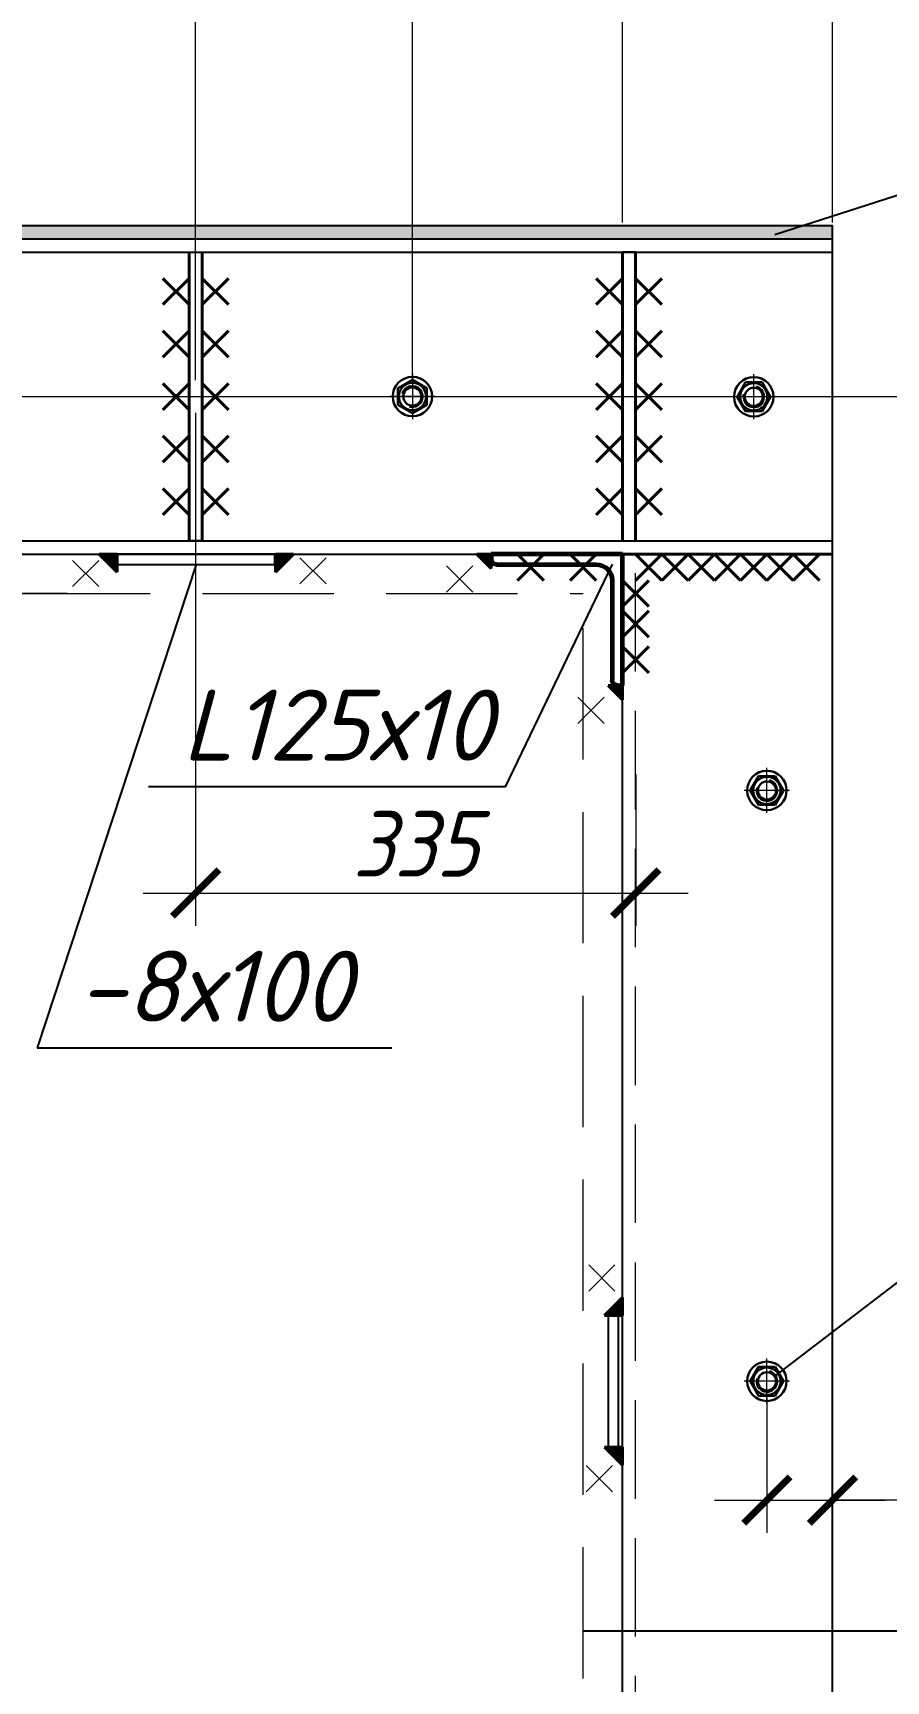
# Model space of a CAD drawing. Header units: millimetres. Extents: x 749182 to 2267578, y 70462 to 311449.
# Drawn here: x 2072470 to 2073120, y 190321 to 191576 of the extents above; entities that cross this region are included whole.
import ezdxf
from ezdxf.enums import TextEntityAlignment as Align

# ---------------------------------------------------------------- set-up
doc = ezdxf.new("R2010")
doc.units = ezdxf.units.MM
for name, pattern in [('015-60-22-12-0682-ПЗУ-20_П_изм1$0$K5LT_AXLED_REINFORCED', [13, 8, -2, 1, -2]), ('ГОСТ 2.303 4', [7, 5, -2, 0]), ('осеваяX2', [4, 2.5, -0.5, 0.5, -0.5])]:
    doc.linetypes.add(name, pattern=pattern)
doc.layers.get('Defpoints').update_dxf_attribs({"color": 255})
for name, color, linetype, lineweight in [('1Стены', 252, 'Continuous', 25), ('Оси', 165, 'осеваяX2', 13), ('Размер', 7, 'Continuous', 13), ('размеры', 7, 'Continuous', 9), ('Размеры КР', 164, 'Continuous', 9), ('сварка', 156, 'Continuous', 9), ('Стены', 184, 'Continuous', 40)]:
    doc.layers.add(name, color=color, linetype=linetype, lineweight=lineweight)
doc.layers.add('CS_UNPLOTTED', color=254, linetype='Continuous', plot=False)
for name, color, linetype in [('VPORTS', 7, 'Continuous'), ('металл', 124, 'Continuous'), ('Текст', 7, 'Continuous'), ('Штриховка', 252, 'Continuous')]:
    doc.layers.add(name, color=color, linetype=linetype)
doc.styles.add('GOST 2.304_new', font='isocpeur.ttf', dxfattribs={"width": 0.9, "oblique": 15})
doc.styles.add('М2', font='isocpeui.ttf')
doc.dimstyles.new('SPDS', dxfattribs={"dimscale": 25, "dimtxt": 2.5, "dimasz": 1.77, "dimexe": 1.25, "dimexo": 0.625, "dimtad": 1, "dimdec": 0, "dimrnd": 0.001, "dimtxsty": 'GOST 2.304_new', "dimblk": 'ARCHTICK', "dimcen": 2.5, "dimdle": 2, "dimclrt": 256, "dimazin": 2, "dimtfac": 0.75, "dimtdec": 0, "dimtmove": 1, "dimatfit": 3, "dimfxl": 0, "dimtolj": 1, "dimlwd": 9, "dimlwe": 9, "dimarcsym": 0})
doc.dimstyles.new('SPDS 1_20', dxfattribs={"dimscale": 20, "dimtxt": 2.5, "dimasz": 1.77, "dimexe": 1.25, "dimexo": 0.625, "dimtad": 1, "dimdec": 0, "dimrnd": 0.001, "dimtxsty": 'М2', "dimblk": 'ARCHTICK', "dimcen": 2.5, "dimdle": 2, "dimclrt": 256, "dimadec": 0, "dimazin": 2, "dimtfac": 0.75, "dimtdec": 0, "dimtmove": 1, "dimatfit": 3, "dimfxl": 0, "dimtolj": 1, "dimlwd": 9, "dimlwe": 9, "dimarcsym": 0})

# ---------------------------------------------------------------- blocks, each defined once
blk = doc.blocks.new('м16')
at = {"layer": 'металл', "lineweight": 30, "ltscale": 20}
for p, q in [((-11, 6.4), (0, 12.7)), ((0, 12.7), (11, 6.4)), ((-11, -6.4), (-11, 6.4)), ((11, 6.4), (11, -6.4)), ((0, -12.7), (-11, -6.4)), ((11, -6.4), (0, -12.7))]:
    blk.add_line(p, q, dxfattribs=at)
blk.add_circle((0, 0), 15, dxfattribs=at)
for radius, start, end in [(10.4, 0, 180), (10.4, 180, 0), (6.92, 0, 180), (6.92, 180, 0)]:
    blk.add_arc((0, 0), radius, start, end, dxfattribs=at)
at = {"layer": 'металл', "linetype": 'Continuous', "lineweight": 25, "ltscale": 20}
blk.add_arc((0, 0), 8, 255, 165, dxfattribs=at)
at = {"layer": 'Оси', "ltscale": 20}
for p, q in [((0, 17.3), (0, -17.3)), ((17, 0), (-17.3, 0))]:
    blk.add_line(p, q, dxfattribs=at)
blk = doc.blocks.new('свар')
at = {"layer": 'сварка', "color": 0, "linetype": 'Continuous', "ltscale": 10}
for p, q in [((10, 10), (-10, -10)), ((-10, 10), (10, -10))]:
    blk.add_line(p, q, dxfattribs=at)
blk = doc.blocks.new('_ArchTick')
at = {"color": 0, "linetype": 'ByBlock', "const_width": 0.15}
blk.add_lwpolyline([(-0.5, -0.5), (0.5, 0.5)], dxfattribs=at)
blk = doc.blocks.new('*D1756')
at = {"layer": 'Defpoints', "color": 0, "lineweight": 20, "ltscale": 20, "transparency": 16777216}
for p in [(2073028.8, 190548.9), (2073078.8, 190548.9), (2073078.8, 190458.4)]:
    blk.add_point(p, dxfattribs=at)
at = {"layer": 'Размер', "color": 0, "lineweight": 9, "ltscale": 20, "transparency": 16777216}
for p, q in [((2073028.8, 190536.4), (2073028.8, 190433.4)), ((2073078.8, 190536.4), (2073078.8, 190433.4)), ((2072988.8, 190458.4), (2073118.8, 190458.4)), ((2073211.6, 190458.4), (2073078.8, 190458.4))]:
    blk.add_line(p, q, dxfattribs=at)
at = {"layer": 'Размер', "color": 0, "lineweight": 9, "ltscale": 20, "transparency": 16777216, "xscale": 35.4, "yscale": 35.4, "zscale": 35.4, "rotation": 180}
blk.add_blockref('_ArchTick', (2073028.8, 190458.4), dxfattribs=at)
at = {"layer": 'Размер', "color": 0, "lineweight": 9, "ltscale": 20, "transparency": 16777216, "xscale": 35.4, "yscale": 35.4, "zscale": 35.4}
blk.add_blockref('_ArchTick', (2073078.8, 190458.4), dxfattribs=at)
at = {"layer": 'Размер', "ltscale": 20, "transparency": 16777216, "insert": (2073164.1, 190495.9), "char_height": 50, "attachment_point": 5, "style": 'М2'}
blk.add_mtext('\\A1;50', dxfattribs=at)
blk = doc.blocks.new('*D1749')
at = {"layer": 'Defpoints', "color": 0, "lineweight": 20, "ltscale": 20, "transparency": 16777216}
for p in [(2073078.8, 192106.7), (2072918.8, 191418.9), (2073078.8, 191418.9)]:
    blk.add_point(p, dxfattribs=at)
at = {"layer": 'размеры', "color": 0, "lineweight": 9, "ltscale": 20, "transparency": 16777216}
for p, q in [((2072918.8, 191431.4), (2072918.8, 192131.7)), ((2073078.8, 191431.4), (2073078.8, 192131.7)), ((2072878.8, 192106.7), (2073118.8, 192106.7))]:
    blk.add_line(p, q, dxfattribs=at)
at = {"layer": 'размеры', "color": 0, "lineweight": 9, "ltscale": 20, "transparency": 16777216, "xscale": 35.4, "yscale": 35.4, "zscale": 35.4, "rotation": 180}
blk.add_blockref('_ArchTick', (2072918.8, 192106.7), dxfattribs=at)
at = {"layer": 'размеры', "color": 0, "lineweight": 9, "ltscale": 20, "transparency": 16777216, "xscale": 35.4, "yscale": 35.4, "zscale": 35.4}
blk.add_blockref('_ArchTick', (2073078.8, 192106.7), dxfattribs=at)
at = {"layer": 'размеры', "ltscale": 20, "transparency": 16777216, "insert": (2072998.8, 192144.2), "char_height": 50, "attachment_point": 5, "style": 'GOST 2.304_new'}
blk.add_mtext('\\A1;160', dxfattribs=at)
blk = doc.blocks.new('*D1741')
at = {"layer": 'Defpoints', "color": 0, "lineweight": 20, "ltscale": 20, "transparency": 16777216}
for p in [(2072339.3, 191148.9), (2072508.2, 191148.9), (2072393.2, 188948.9)]:
    blk.add_point(p, dxfattribs=at)
at = {"layer": 'Размер', "color": 0, "lineweight": 9, "ltscale": 20, "transparency": 16777216}
for p, q in [((2072339.3, 188908.9), (2072339.3, 191188.9)), ((2072495.7, 191148.9), (2072314.3, 191148.9)), ((2072380.7, 188948.9), (2072314.3, 188948.9))]:
    blk.add_line(p, q, dxfattribs=at)
at = {"layer": 'Размер', "color": 0, "lineweight": 9, "ltscale": 20, "transparency": 16777216, "xscale": 35.4, "yscale": 35.4, "zscale": 35.4}
for p, rotation in [((2072339.3, 191148.9), 90), ((2072339.3, 188948.9), 270)]:
    blk.add_blockref('_ArchTick', p, dxfattribs=dict(at, rotation=rotation))
at = {"layer": 'Размер', "ltscale": 20, "transparency": 16777216, "insert": (2072332.5, 190252.5), "char_height": 50, "width": 670.583, "attachment_point": 5, "rotation": 90, "style": 'М2'}
blk.add_mtext('\\A1;2200 \\P(уточнять по АР)', dxfattribs=at)
blk = doc.blocks.new('*D1760')
at = {"layer": 'Defpoints', "color": 0, "lineweight": 20, "ltscale": 20, "transparency": 16777216}
for p in [(2072918.8, 192106.7), (2072918.8, 191788.2), (2072758.7, 191298.9)]:
    blk.add_point(p, dxfattribs=at)
at = {"layer": 'размеры', "color": 0, "lineweight": 9, "ltscale": 20, "transparency": 16777216}
for p, q in [((2072758.7, 191311.4), (2072758.7, 192131.7)), ((2072918.8, 191800.7), (2072918.8, 192131.7)), ((2072718.7, 192106.7), (2072958.8, 192106.7))]:
    blk.add_line(p, q, dxfattribs=at)
at = {"layer": 'размеры', "color": 0, "lineweight": 9, "ltscale": 20, "transparency": 16777216, "xscale": 35.4, "yscale": 35.4, "zscale": 35.4, "rotation": 180}
blk.add_blockref('_ArchTick', (2072758.7, 192106.7), dxfattribs=at)
at = {"layer": 'размеры', "color": 0, "lineweight": 9, "ltscale": 20, "transparency": 16777216, "xscale": 35.4, "yscale": 35.4, "zscale": 35.4}
blk.add_blockref('_ArchTick', (2072918.8, 192106.7), dxfattribs=at)
at = {"layer": 'размеры', "ltscale": 20, "transparency": 16777216, "insert": (2072838.7, 192144.2), "char_height": 50, "attachment_point": 5, "style": 'GOST 2.304_new'}
blk.add_mtext('\\A1;160', dxfattribs=at)
blk = doc.blocks.new('*D1886')
at = {"layer": 'Defpoints', "color": 0, "lineweight": 20, "ltscale": 20, "transparency": 16777216}
for p in [(2072593.5, 191298.9), (2072928.8, 191023.5), (2072928.8, 190920.7)]:
    blk.add_point(p, dxfattribs=at)
at = {"layer": 'размеры', "color": 0, "lineweight": 9, "ltscale": 20, "transparency": 16777216}
for p, q in [((2072593.5, 191286.4), (2072593.5, 190895.7)), ((2072928.8, 191011), (2072928.8, 190895.7)), ((2072553.5, 190920.7), (2072968.8, 190920.7))]:
    blk.add_line(p, q, dxfattribs=at)
at = {"layer": 'размеры', "color": 0, "lineweight": 9, "ltscale": 20, "transparency": 16777216, "xscale": 35.4, "yscale": 35.4, "zscale": 35.4, "rotation": 180}
blk.add_blockref('_ArchTick', (2072593.5, 190920.7), dxfattribs=at)
at = {"layer": 'размеры', "color": 0, "lineweight": 9, "ltscale": 20, "transparency": 16777216, "xscale": 35.4, "yscale": 35.4, "zscale": 35.4}
blk.add_blockref('_ArchTick', (2072928.8, 190920.7), dxfattribs=at)
at = {"layer": 'размеры', "ltscale": 20, "transparency": 16777216, "insert": (2072761.1, 190958.2), "char_height": 50, "attachment_point": 5, "style": 'GOST 2.304_new'}
blk.add_mtext('\\A1;335', dxfattribs=at)
blk = doc.blocks.new('*D1889')
at = {"layer": 'Defpoints', "color": 0, "lineweight": 20, "transparency": 16777216}
for p in [(2072593.5, 192106.7), (2072253.8, 191381.5), (2072593.5, 191298.9)]:
    blk.add_point(p, dxfattribs=at)
at = {"layer": 'Размеры КР', "color": 0, "lineweight": 9, "transparency": 16777216}
for p, q in [((2072253.8, 191394), (2072253.8, 192131.7)), ((2072593.5, 191311.4), (2072593.5, 192131.7)), ((2072213.8, 192106.7), (2072633.5, 192106.7))]:
    blk.add_line(p, q, dxfattribs=at)
at = {"layer": 'Размеры КР', "color": 0, "lineweight": 9, "transparency": 16777216, "xscale": 35.4, "yscale": 35.4, "zscale": 35.4, "rotation": 180}
blk.add_blockref('_ArchTick', (2072253.8, 192106.7), dxfattribs=at)
at = {"layer": 'Размеры КР', "color": 0, "lineweight": 9, "transparency": 16777216, "xscale": 35.4, "yscale": 35.4, "zscale": 35.4}
blk.add_blockref('_ArchTick', (2072593.5, 192106.7), dxfattribs=at)
at = {"layer": 'Размеры КР', "lineweight": 20, "transparency": 16777216, "insert": (2072423.6, 192144.2), "char_height": 50, "attachment_point": 5, "style": 'М2'}
blk.add_mtext('\\A1;340', dxfattribs=at)

msp = doc.modelspace()

# ---------------------------------------------------------------- hatches: boundary and pattern name
at = {"layer": 'Стены', "linetype": 'Continuous', "ltscale": 5}
for points in [[(2072533.6787, 191178.8719), (2072520.0353, 191178.8719), (2072533.6787, 191165.2284)], [(2072654.3657, 191178.8719), (2072668.0091, 191178.8719), (2072654.3657, 191165.2284)], [(2072918.7814, 190598.9598), (2072918.7814, 190612.6033), (2072905.138, 190598.9598)], [(2072918.7814, 190498.7642), (2072918.7814, 190485.1208), (2072905.138, 190498.7642)]]:
    msp.add_hatch(color=256, dxfattribs=at).paths.add_polyline_path(points, flags=0)
at = {"layer": 'Стены', "linetype": 'Continuous', "ltscale": 4}
for points in [[(2072818.7814, 191178.8719), (2072807.8667, 191178.8719), (2072818.7814, 191167.9571)], [(2072918.7814, 191078.8719), (2072907.8667, 191078.8719), (2072918.7814, 191067.9571)]]:
    msp.add_hatch(color=256, dxfattribs=at).paths.add_polyline_path(points, flags=0)
at = {"layer": 'Штриховка', "ltscale": 20}
h = msp.add_hatch(dxfattribs=at)
h.set_pattern_fill('AR-SAND', color=256, scale=0.3)
h.set_pattern_definition([(37.5, (-40076890.576, -1002582.568), (-0.4800093888, 14.68239712), [0, -11.5824, 0, -12.954, 0, -12.3825]), (7.5, (-40076890.576, -1002582.568), (13.485698494, 21.504753017), [0, -6.2484, 0, -10.4394, 0, -4.0005]), (327.5, (-40076899.949, -1002582.568), (23.7297711072, 0.0431155404), [0, -3.81, 0, -13.716, 0, -17.907]), (317.5, (-40076899.949, -1002582.568), (22.906693574, 6.687879698), [0, -1.905, 0, -8.9916, 0, -10.287])])
h.paths.add_polyline_path([(2073078.7814, 191429.2955), (2071428.7716, 191428.8759), (2071428.7716, 191418.8759), (2071428.7716, 191418.8719), (2073078.7814, 191419.2955)])

# ---------------------------------------------------------------- linework, layer by layer
at = {"layer": '1Стены', "linetype": 'ГОСТ 2.303 4', "lineweight": 13, "ltscale": 15}
msp.add_line((2072928.7814, 188884.4406), (2072928.7814, 191214.4505), dxfattribs=at)
at = {"layer": '1Стены', "linetype": 'ГОСТ 2.303 4', "lineweight": 13, "ltscale": 20}
for p in [(2071618.7716, 191148.8719), (2072888.7814, 188922.4406)]:
    msp.add_line(p, (2072888.7814, 191148.8719), dxfattribs=at)
at = {"layer": 'CS_UNPLOTTED', "ltscale": 100}
msp.add_line((2072888.7814, 190358.862), (2073680.6754, 190358.862), dxfattribs=at)
at = {"layer": 'VPORTS', "ltscale": 100}
msp.add_line((2072829.6743, 191001.6562), (2072557.4829, 191001.6562), dxfattribs=at)
msp.add_lwpolyline([(2071428.7716, 191418.8719), (2073078.7814, 191418.8719), (2073078.7814, 191428.8799), (2071428.7716, 191428.8799)], close=True, dxfattribs=at)
at = {"layer": 'металл', "color": 0, "ltscale": 20}
for p, q in [((2071428.7716, 191418.8719), (2073078.7814, 191418.8719)), ((2073078.7814, 188732.4406), (2073078.7814, 191418.8719)), ((2071428.7716, 191408.8719), (2073078.7814, 191408.8719)), ((2071428.7716, 191188.8719), (2073078.7814, 191188.8719)), ((2071428.7716, 191178.8719), (2073078.7814, 191178.8719)), ((2072918.7814, 191178.8719), (2073078.7814, 191178.8719)), ((2072918.7814, 188894.4406), (2072918.7814, 191164.4505))]:
    msp.add_line(p, q, dxfattribs=at)
at = {"layer": 'металл', "ltscale": 20}
for points in [[(2072588.5199, 191408.8719), (2072598.5152, 191408.8719), (2072598.5152, 191188.8719), (2072588.5199, 191188.8719)], [(2072928.7765, 191408.8719), (2072918.7812, 191408.8719), (2072918.7812, 191188.8719), (2072928.7765, 191188.8719)], [(2072533.7765, 191178.8719), (2072533.7765, 191170.8719), (2072653.7765, 191170.8719), (2072653.7765, 191178.8719)], [(2072915.7723, 190598.862), (2072907.7723, 190598.862), (2072907.7723, 190498.862), (2072915.7723, 190498.862)]]:
    msp.add_lwpolyline(points, close=True, dxfattribs=at)
at = {"layer": 'Оси', "linetype": '015-60-22-12-0682-ПЗУ-20_П_изм1$0$K5LT_AXLED_REINFORCED', "ltscale": 100}
msp.add_line((2071286.7099, 191298.8719), (2073220.8431, 191298.8719), dxfattribs=at)
at = {"layer": 'Размеры КР', "lineweight": 20}
for p, q in [((2072258.7564, 191298.8726), (2072593.5161, 191298.8717)), ((2072593.5161, 191298.8717), (2072923.7966, 191298.8735))]:
    msp.add_line(p, q, dxfattribs=at)
at = {"layer": 'Стены', "color": 0, "linetype": 'Continuous', "ltscale": 10}
for p, q in [((2072588.5246, 191408.8719), (2072588.5246, 191188.8719)), ((2072598.5199, 191408.8719), (2072598.5199, 191188.8719)), ((2072918.7765, 191408.8719), (2072918.7765, 191188.8719)), ((2072928.7718, 191408.8719), (2072928.7718, 191188.8719)), ((2072588.5246, 191388.8719), (2072568.5246, 191368.8719)), ((2072588.5246, 191368.8719), (2072568.5246, 191388.8719)), ((2072598.5199, 191388.8719), (2072618.5199, 191368.8719)), ((2072598.5199, 191368.8719), (2072618.5199, 191388.8719)), ((2072918.7765, 191388.8719), (2072898.7765, 191368.8719)), ((2072918.7765, 191368.8719), (2072898.7765, 191388.8719)), ((2072928.7718, 191388.8719), (2072948.7718, 191368.8719)), ((2072928.7718, 191368.8719), (2072948.7718, 191388.8719)), ((2072588.5246, 191348.8719), (2072568.5246, 191328.8719)), ((2072588.5246, 191328.8719), (2072568.5246, 191348.8719)), ((2072598.5199, 191348.8719), (2072618.5199, 191328.8719)), ((2072598.5199, 191328.8719), (2072618.5199, 191348.8719)), ((2072918.7765, 191348.8719), (2072898.7765, 191328.8719)), ((2072918.7765, 191328.8719), (2072898.7765, 191348.8719)), ((2072928.7718, 191348.8719), (2072948.7718, 191328.8719)), ((2072928.7718, 191328.8719), (2072948.7718, 191348.8719)), ((2072588.5246, 191308.8719), (2072568.5246, 191288.8719)), ((2072588.5246, 191288.8719), (2072568.5246, 191308.8719)), ((2072598.5199, 191308.8719), (2072618.5199, 191288.8719)), ((2072598.5199, 191288.8719), (2072618.5199, 191308.8719)), ((2072918.7765, 191308.8719), (2072898.7765, 191288.8719)), ((2072918.7765, 191288.8719), (2072898.7765, 191308.8719)), ((2072928.7718, 191308.8719), (2072948.7718, 191288.8719)), ((2072928.7718, 191288.8719), (2072948.7718, 191308.8719)), ((2072588.5246, 191268.8719), (2072568.5246, 191248.8719)), ((2072588.5246, 191248.8719), (2072568.5246, 191268.8719)), ((2072598.5199, 191268.8719), (2072618.5199, 191248.8719)), ((2072598.5199, 191248.8719), (2072618.5199, 191268.8719)), ((2072918.7765, 191268.8719), (2072898.7765, 191248.8719)), ((2072918.7765, 191248.8719), (2072898.7765, 191268.8719)), ((2072928.7718, 191268.8719), (2072948.7718, 191248.8719)), ((2072928.7718, 191248.8719), (2072948.7718, 191268.8719)), ((2072588.5246, 191228.8719), (2072568.5246, 191208.8719)), ((2072588.5246, 191208.8719), (2072568.5246, 191228.8719)), ((2072598.5199, 191228.8719), (2072618.5199, 191208.8719)), ((2072598.5199, 191208.8719), (2072618.5199, 191228.8719)), ((2072918.7765, 191228.8719), (2072898.7765, 191208.8719)), ((2072918.7765, 191208.8719), (2072898.7765, 191228.8719)), ((2072928.7718, 191228.8719), (2072948.7718, 191208.8719)), ((2072928.7718, 191208.8719), (2072948.7718, 191228.8719)), ((2072918.7814, 191178.8719), (2072818.7814, 191178.8719)), ((2072858.7814, 191178.8719), (2072838.7814, 191158.8719)), ((2072838.7814, 191178.8719), (2072858.7814, 191158.8719)), ((2072898.7814, 191178.8719), (2072878.7814, 191158.8719)), ((2072878.7814, 191178.8719), (2072898.7814, 191158.8719)), ((2072918.7814, 191178.8719), (2072918.7814, 191078.8719)), ((2072918.7814, 191178.8719), (2073078.7814, 191178.8719)), ((2073078.7814, 191178.8719), (2072918.7814, 191178.8719)), ((2072928.7814, 191178.8719), (2072948.7814, 191158.8719)), ((2072948.7814, 191178.8719), (2072928.7814, 191158.8719)), ((2072948.7814, 191178.8719), (2072928.7814, 191158.8719)), ((2072928.7814, 191178.8719), (2072948.7814, 191158.8719)), ((2072948.7814, 191178.8719), (2072968.7814, 191158.8719)), ((2072968.7814, 191178.8719), (2072948.7814, 191158.8719)), ((2072968.7814, 191178.8719), (2072948.7814, 191158.8719)), ((2072948.7814, 191178.8719), (2072968.7814, 191158.8719)), ((2072968.7814, 191178.8719), (2072988.7814, 191158.8719)), ((2072988.7814, 191178.8719), (2072968.7814, 191158.8719)), ((2072988.7814, 191178.8719), (2072968.7814, 191158.8719)), ((2072968.7814, 191178.8719), (2072988.7814, 191158.8719)), ((2072988.7814, 191178.8719), (2073008.7814, 191158.8719)), ((2073008.7814, 191178.8719), (2072988.7814, 191158.8719)), ((2073008.7814, 191178.8719), (2072988.7814, 191158.8719)), ((2072988.7814, 191178.8719), (2073008.7814, 191158.8719)), ((2073008.7814, 191178.8719), (2073028.7814, 191158.8719)), ((2073028.7814, 191178.8719), (2073008.7814, 191158.8719)), ((2073028.7814, 191178.8719), (2073008.7814, 191158.8719)), ((2073008.7814, 191178.8719), (2073028.7814, 191158.8719)), ((2073048.7814, 191178.8719), (2073028.7814, 191158.8719)), ((2073028.7814, 191178.8719), (2073048.7814, 191158.8719)), ((2073028.7814, 191178.8719), (2073048.7814, 191158.8719)), ((2073048.7814, 191178.8719), (2073028.7814, 191158.8719)), ((2073048.7814, 191178.8719), (2073068.7814, 191158.8719)), ((2073068.7814, 191178.8719), (2073048.7814, 191158.8719)), ((2073068.7814, 191178.8719), (2073048.7814, 191158.8719)), ((2073048.7814, 191178.8719), (2073068.7814, 191158.8719)), ((2072918.7814, 191158.8719), (2072938.7814, 191138.8719)), ((2072918.7814, 191138.8719), (2072938.7814, 191158.8719)), ((2072918.7814, 191135.6413), (2072938.7814, 191115.6413)), ((2072918.7814, 191115.6413), (2072938.7814, 191135.6413)), ((2072918.7814, 191108.4406), (2072938.7814, 191088.4406)), ((2072918.7814, 191088.4406), (2072938.7814, 191108.4406))]:
    msp.add_line(p, q, dxfattribs=at)
at = {"layer": 'Стены', "color": 0, "linetype": 'Continuous', "ltscale": 5}
for p, q in [((2072533.6787, 191178.8719), (2072520.0353, 191178.8719)), ((2072520.0353, 191178.8719), (2072533.6787, 191165.2284)), ((2072533.6787, 191165.2284), (2072533.6787, 191178.8719)), ((2072654.3657, 191178.8719), (2072668.0091, 191178.8719)), ((2072668.0091, 191178.8719), (2072654.3657, 191165.2284)), ((2072654.3657, 191165.2284), (2072654.3657, 191178.8719)), ((2072918.7814, 190612.6033), (2072905.138, 190598.9598)), ((2072918.7814, 190598.9598), (2072918.7814, 190612.6033)), ((2072905.138, 190598.9598), (2072918.7814, 190598.9598)), ((2072918.7814, 190485.1208), (2072905.138, 190498.7642)), ((2072905.138, 190498.7642), (2072918.7814, 190498.7642)), ((2072918.7814, 190498.7642), (2072918.7814, 190485.1208))]:
    msp.add_line(p, q, dxfattribs=at)
at = {"layer": 'Стены', "color": 0, "linetype": 'Continuous', "ltscale": 4}
for p, q in [((2072818.7814, 191178.8719), (2072807.8667, 191178.8719)), ((2072807.8667, 191178.8719), (2072818.7814, 191167.9571)), ((2072818.7814, 191167.9571), (2072818.7814, 191178.8719)), ((2072918.7814, 191078.8719), (2072907.8667, 191078.8719)), ((2072907.8667, 191078.8719), (2072918.7814, 191067.9571)), ((2072918.7814, 191067.9571), (2072918.7814, 191078.8719))]:
    msp.add_line(p, q, dxfattribs=at)
at = {"layer": 'Текст', "ltscale": 20}
for p, q in [((2073034.749, 191422.2371), (2073188.0393, 191471.6817)), ((2072593.7765, 191170.8719), (2072472.7641, 190802.7841)), ((2072829.6743, 191001.6562), (2072911.2448, 191171.21)), ((2072472.7641, 190802.7841), (2072742.9591, 190802.7841)), ((2073034.6369, 190552.5461), (2073204.3856, 190682.6548))]:
    msp.add_line(p, q, dxfattribs=at)
at = {"layer": 'Текст', "linetype": 'Continuous', "lineweight": 60, "ltscale": 10, "extrusion": (0, 0, -1)}
for p, q in [((2072818.7814, 191178.8719), (2072818.7814, 191174.8719)), ((2072918.7814, 191178.8719), (2072818.7814, 191178.8719)), ((2072918.7814, 191078.8719), (2072918.7814, 191178.8719)), ((2072822.7814, 191170.8719), (2072898.7814, 191170.8719)), ((2072910.7814, 191158.8719), (2072910.7814, 191082.8719)), ((2072914.7814, 191078.8719), (2072918.7814, 191078.8719))]:
    msp.add_line(p, q, dxfattribs=at)
for centre, radius, start, end in [((-2072822.7814, 191174.8719), 4, 270, 0), ((-2072898.7814, 191158.8719), 12, 90, 180), ((-2072914.7814, 191082.8719), 4, 270, 0)]:
    msp.add_arc(centre, radius, start, end, dxfattribs=at)

# ---------------------------------------------------------------- block references
at = {"layer": 'Размер'}
msp.add_blockref('м16', (2072758.6505, 191298.8719), dxfattribs=at)
at = {"layer": 'Размер', "rotation": 270.0000000001111}
for p in [(2073018.7789, 191298.6993), (2073028.7814, 190998.8719), (2073028.7814, 190548.862)]:
    msp.add_blockref('м16', p, dxfattribs=at)
at = {"layer": 'Размер', "color": 0, "xscale": -1}
for p in [(2072509.6328, 191164.1219), (2072682.9983, 191166.1256), (2072794.7355, 191159.9735), (2072894.7355, 191059.9735)]:
    msp.add_blockref('свар', p, dxfattribs=at)
at = {"layer": 'Размер', "color": 0, "rotation": 270.0000000023722}
for p in [(2072903.026, 190627.5924), (2072901.0224, 190474.7184)]:
    msp.add_blockref('свар', p, dxfattribs=at)

# ---------------------------------------------------------------- texts
at = {"layer": 'Текст', "ltscale": 20, "style": 'М2'}
for s, p in [('L125х10', (2072701.2593, 191021.6562)), ('-8х100', (2072607.8616, 190822.7841))]:
    msp.add_text(s, height=54, dxfattribs=at).set_placement(p, align=Align.CENTER)

# ---------------------------------------------------------------- dimensions: what is measured, and where the dimension line sits
at = {"layer": 'Размер', "ltscale": 20}
dim = msp.add_linear_dim(base=(2072339.311, 191148.8719), p1=(2072393.2177, 188948.8719), p2=(2072508.2177, 191148.8719), angle=90, text='<> \\P(уточнять по АР)', dimstyle='SPDS 1_20', override={"dimtxsty": 'М2'}, dxfattribs=at)
dim.commit()
dim.dimension.update_dxf_attribs({"geometry": '*D1741', "text_midpoint": (2072421.6946, 190252.506), "dimtype": 160})
dim = msp.add_linear_dim(base=(2073078.7814, 190458.374), p1=(2073028.7814, 190548.862), p2=(2073078.7814, 190548.862), dimstyle='SPDS', override={"dimscale": 20, "dimtxsty": 'М2', "dimfxl": 1.25, "dimtfill": 0, "dimarcsym": 1}, dxfattribs=at)
dim.commit()
dim.dimension.update_dxf_attribs({"geometry": '*D1756', "text_midpoint": (2073164.0948, 190458.374), "dimtype": 160})
at = {"layer": 'размеры', "ltscale": 20}
for base, p1, p2, picture, middle in [((2072918.7814, 192106.7238), (2072758.6505, 191298.8719), (2072918.7814, 191788.204), '*D1760', (2072838.716, 192144.2238)), ((2073078.7814, 192106.7238), (2072918.7814, 191418.8719), (2073078.7814, 191418.8719), '*D1749', (2072998.7814, 192144.2238)), ((2072928.7814, 190920.6717), (2072593.5161, 191298.8717), (2072928.7814, 191023.4526), '*D1886', (2072761.1488, 190958.1717))]:
    dim = msp.add_linear_dim(base=base, p1=p1, p2=p2, dimstyle='SPDS', override={"dimscale": 20, "dimfxl": 1.25, "dimtfill": 0, "dimarcsym": 1}, dxfattribs=at)
    dim.commit()
    dim.dimension.update_dxf_attribs({"geometry": picture, "text_midpoint": middle})
at = {"layer": 'Размеры КР', "lineweight": 20}
dim = msp.add_linear_dim(base=(2072593.5161, 192106.7238), p1=(2072253.7573, 191381.5388), p2=(2072593.5161, 191298.8717), dimstyle='SPDS 1_20', dxfattribs=at)
dim.commit()
dim.dimension.update_dxf_attribs({"geometry": '*D1889', "text_midpoint": (2072423.6367, 192144.2238)})

doc.saveas('drawing.dxf')
